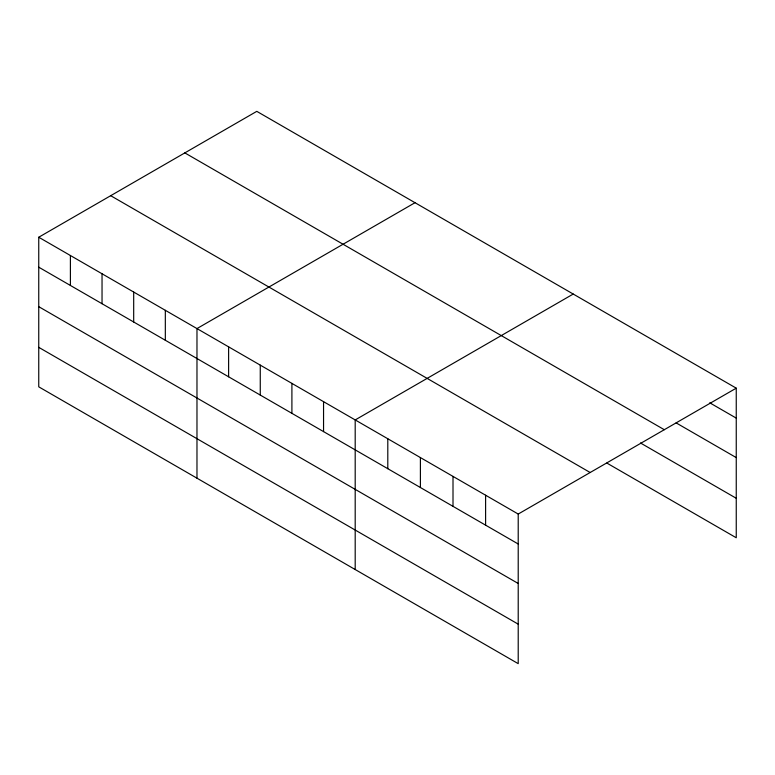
<?xml version="1.0" encoding="UTF-8"?>
<svg xmlns="http://www.w3.org/2000/svg" width="775" height="775" viewBox="0 0 775 775"><rect width="100%" height="100%" fill="white"/><g stroke="black" fill="none" stroke-linecap="round" stroke-linejoin="round"><path stroke-width="1.16" d="M38.75 237.237L518.213 514.048L518.213 663.652L38.75 386.832L38.75 237.237L256.787 111.348L736.25 388.168L736.25 537.763L606.854 463.062M415.012 202.701L196.976 328.581L196.976 478.185M573.229 294.045L355.192 419.934L355.192 569.528M518.213 514.048L736.25 388.168M709.764 402.816L736.25 418.113M676.139 422.888L736.25 457.599M184.838 152.898L664.301 429.708M640.479 442.98L736.25 498.277M110.699 195.697L590.163 472.508M38.75 267.181L518.213 543.992M38.75 306.668L518.213 583.478M38.75 347.345L518.213 624.166M485.605 495.225L485.605 525.169M453.007 476.402L453.007 506.346M420.399 457.579L420.399 487.523M387.8 438.757L387.8 468.701M323.553 401.663L323.553 431.607M291.904 383.392L291.904 413.337M260.264 365.122L260.264 395.066M228.615 346.851L228.615 376.795M165.327 310.31L165.327 340.254M133.688 292.049L133.688 321.993M102.038 273.778L102.038 303.722M70.399 255.508L70.399 285.452"/></g></svg>
